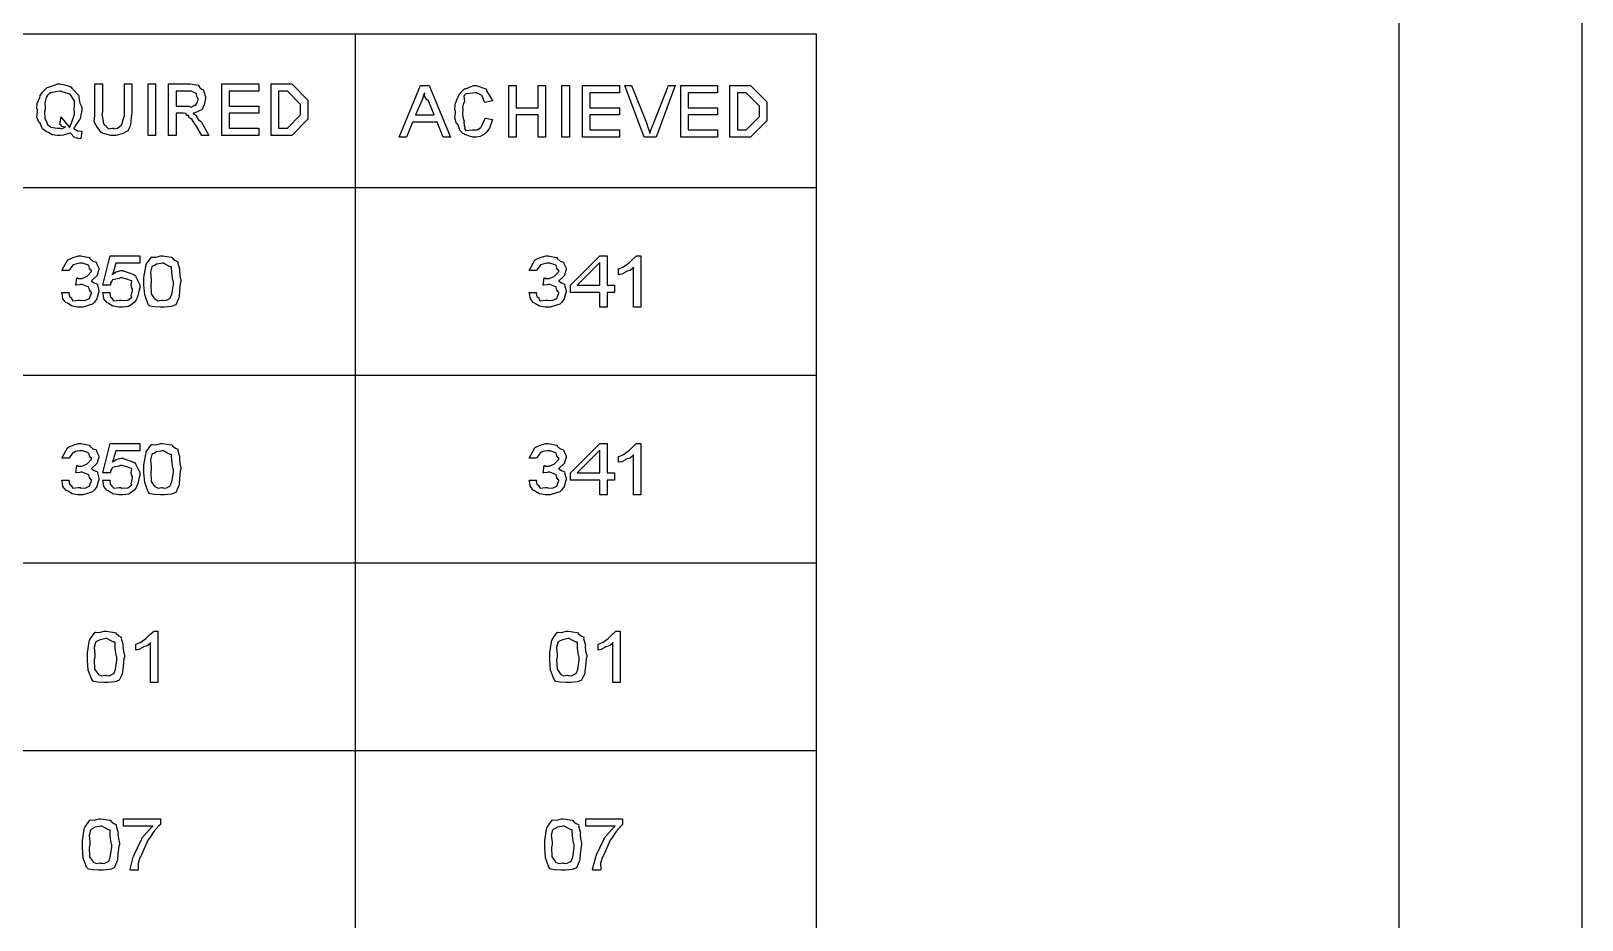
# Model space of a CAD drawing. Extents: x 0 to 23.4, y 0 to 16.5.
# Drawn here: x 21.06 to 23.177, y 12.881 to 14.094 of the extents above; entities that cross this region are included whole.
import ezdxf

# ---------------------------------------------------------------- set-up
doc = ezdxf.new("R2010")
doc.units = 0
doc.layers.get('0').update_dxf_attribs({"linetype": 'CONTINUOUS'})

msp = doc.modelspace()

# ---------------------------------------------------------------- linework, layer by layer
at = {"color": 0}
for points in [[(0.18755, 16.3479), (23.1772, 16.3479), (23.1772, 0.20622), (0.18755, 0.20622), (0.18755, 16.3479)], [(0.43766, 16.0978), (22.9271, 16.0978), (22.9271, 0.45627), (0.43766, 0.45627), (0.43766, 16.0978)], [(21.1181, 13.9621), (21.1186, 13.9607), (21.1231, 13.9578), (21.1279, 13.9574), (21.1289, 13.9571), (21.1275, 13.9471), (21.1254, 13.9468), (21.1186, 13.9492), (21.1142, 13.9542), (21.1131, 13.9551), (21.1108, 13.9543), (21.1042, 13.9519), (21.0996, 13.9514), (21.0981, 13.9514), (21.0956, 13.9514), (21.0885, 13.9525), (21.0838, 13.9551), (21.0826, 13.9558), (21.0806, 13.9562), (21.0754, 13.9607), (21.0728, 13.9671), (21.0722, 13.9683), (21.0704, 13.9694), (21.0678, 13.9765), (21.0685, 13.9842), (21.0685, 13.9867), (21.0676, 13.9876), (21.0682, 13.9953), (21.0715, 14.0035), (21.0722, 14.0049), (21.0719, 14.005), (21.0751, 14.0107), (21.0818, 14.0167), (21.0831, 14.0174), (21.0833, 14.0174), (21.0892, 14.0193), (21.0963, 14.0218), (21.0987, 14.0218), (21.0992, 14.0217), (21.1056, 14.0206), (21.1133, 14.0182), (21.1146, 14.0174), (21.1156, 14.0158), (21.1244, 14.0065), (21.1251, 14.0053), (21.1249, 14.0029), (21.1265, 13.9956), (21.1289, 13.9899), (21.1289, 13.9879), (21.1288, 13.9858), (21.1267, 13.9744), (21.1262, 13.9733), (21.1249, 13.9717), (21.1212, 13.9663), (21.1189, 13.9629), (21.1181, 13.9621)], [(21.1872, 14.0218), (21.1972, 14.0218), (21.1972, 13.9818), (21.1968, 13.9799), (21.1954, 13.9663), (21.195, 13.9651), (21.1944, 13.9633), (21.1917, 13.9579), (21.1882, 13.9558), (21.1872, 13.9551), (21.1856, 13.9542), (21.1756, 13.9514), (21.1722, 13.9514), (21.1686, 13.9514), (21.1585, 13.9542), (21.1575, 13.9547), (21.156, 13.955), (21.1497, 13.9635), (21.1493, 13.9644), (21.1485, 13.9644), (21.1458, 13.9703), (21.1468, 13.9789), (21.1468, 13.9818), (21.1468, 14.0218), (21.1571, 14.0218), (21.1571, 13.9829), (21.1565, 13.9811), (21.1582, 13.9708), (21.1583, 13.9701), (21.1581, 13.9693), (21.1593, 13.9658), (21.1626, 13.964), (21.1632, 13.9636), (21.1629, 13.9631), (21.1654, 13.9604), (21.17, 13.9614), (21.1717, 13.9614), (21.1724, 13.9607), (21.1778, 13.9613), (21.1829, 13.9653), (21.1835, 13.966), (21.1837, 13.9667), (21.1872, 13.9789), (21.1872, 13.9829), (21.1872, 14.0218)], [(21.2196, 13.9514), (21.2196, 14.0218), (21.2297, 14.0218), (21.2297, 13.9514), (21.2196, 13.9514)], [(21.2475, 13.9514), (21.2475, 14.0218), (21.2764, 14.0218), (21.2768, 14.0217), (21.2879, 14.0201), (21.2886, 14.0199), (21.2885, 14.0187), (21.2912, 14.0156), (21.2949, 14.0137), (21.2953, 14.0129), (21.2956, 14.0115), (21.2979, 14.0042), (21.2979, 14.0018), (21.2975, 13.9997), (21.2962, 13.9933), (21.2944, 13.9893), (21.2938, 13.9883), (21.2931, 13.9867), (21.2824, 13.9818), (21.281, 13.9817), (21.2813, 13.9811), (21.2854, 13.9786), (21.2857, 13.9783), (21.2857, 13.9769), (21.2883, 13.9728), (21.2919, 13.9704), (21.2925, 13.9694), (21.3026, 13.9514), (21.2929, 13.9514), (21.2849, 13.9653), (21.2838, 13.9663), (21.2794, 13.9737), (21.279, 13.9742), (21.2781, 13.9742), (21.2751, 13.976), (21.2753, 13.9787), (21.2749, 13.979), (21.2744, 13.9786), (21.2719, 13.9787), (21.2717, 13.9813), (21.2714, 13.9814), (21.2707, 13.9813), (21.2678, 13.9817), (21.2668, 13.9817), (21.2578, 13.9817), (21.2578, 13.9514), (21.2475, 13.9514)], [(21.3203, 13.9514), (21.3203, 14.0218), (21.3706, 14.0218), (21.3706, 14.0118), (21.3304, 14.0118), (21.3304, 13.9915), (21.3706, 13.9915), (21.3706, 13.9817), (21.3304, 13.9817), (21.3304, 13.9614), (21.3706, 13.9614), (21.3706, 13.9514), (21.3203, 13.9514)], [(21.3874, 13.9514), (21.3874, 14.0218), (21.4085, 14.0218), (21.4157, 14.0218), (21.4378, 13.9996), (21.4378, 13.9871), (21.4378, 13.9736), (21.4157, 13.9514), (21.4096, 13.9514), (21.3874, 13.9514)], [(21.5622, 13.9493), (21.5915, 14.0196), (21.6032, 14.0196), (21.6325, 13.9493), (21.6225, 13.9493), (21.614, 13.9694), (21.5806, 13.9694), (21.5722, 13.9493), (21.5622, 13.9493)], [(21.6796, 13.9751), (21.6896, 13.9732), (21.6887, 13.9704), (21.6857, 13.9615), (21.6821, 13.9564), (21.6811, 13.9554), (21.6793, 13.9539), (21.6731, 13.95), (21.6676, 13.9493), (21.666, 13.9493), (21.6622, 13.9493), (21.6519, 13.9529), (21.651, 13.9536), (21.6493, 13.954), (21.645, 13.9586), (21.6428, 13.9653), (21.6424, 13.9667), (21.6407, 13.9678), (21.6383, 13.975), (21.6393, 13.9824), (21.6393, 13.9849), (21.6383, 13.9861), (21.6389, 13.994), (21.6421, 14.0022), (21.6428, 14.0035), (21.6426, 14.0036), (21.6451, 14.0089), (21.6514, 14.0149), (21.6525, 14.0154), (21.6528, 14.0153), (21.6581, 14.0172), (21.6644, 14.0196), (21.6667, 14.0196), (21.6672, 14.0196), (21.6804, 14.0149), (21.6814, 14.0139), (21.6815, 14.0124), (21.685, 14.0063), (21.6892, 14.0003), (21.6896, 13.9985), (21.6796, 13.9965), (21.6786, 13.9972), (21.675, 14.0058), (21.6744, 14.0064), (21.6736, 14.0068), (21.6679, 14.0096), (21.666, 14.0096), (21.6628, 14.0092), (21.6533, 14.0082), (21.6513, 14.0064), (21.6514, 14.0061), (21.6508, 14.0054), (21.6513, 13.9978), (21.651, 13.9968), (21.65, 13.9954), (21.6487, 13.9903), (21.6494, 13.9863), (21.6494, 13.9849), (21.6489, 13.9829), (21.649, 13.9765), (21.6508, 13.9719), (21.6513, 13.971), (21.6508, 13.9696), (21.6511, 13.9649), (21.6518, 13.9626), (21.6517, 13.9621), (21.6513, 13.9615), (21.6535, 13.9583), (21.6624, 13.9593), (21.6653, 13.9593), (21.6653, 13.959), (21.669, 13.959), (21.6736, 13.9625), (21.6742, 13.9632), (21.6746, 13.9639), (21.6793, 13.9737), (21.6796, 13.9751)], [(21.7119, 13.9493), (21.7119, 14.0196), (21.7221, 14.0196), (21.7221, 13.9894), (21.7522, 13.9894), (21.7522, 14.0196), (21.7622, 14.0196), (21.7622, 13.9493), (21.7522, 13.9493), (21.7522, 13.9794), (21.7221, 13.9794), (21.7221, 13.9493), (21.7119, 13.9493)], [(21.7846, 13.9493), (21.7846, 14.0196), (21.7947, 14.0196), (21.7947, 13.9493), (21.7846, 13.9493)], [(21.8125, 13.9493), (21.8125, 14.0196), (21.8629, 14.0196), (21.8629, 14.0096), (21.8226, 14.0096), (21.8226, 13.9894), (21.8629, 13.9894), (21.8629, 13.9794), (21.8226, 13.9794), (21.8226, 13.9593), (21.8629, 13.9593), (21.8629, 13.9493), (21.8125, 13.9493)], [(21.8968, 13.9493), (21.8703, 14.0196), (21.8796, 14.0196), (21.9007, 13.9664), (21.9008, 13.965), (21.9044, 13.9553), (21.9047, 13.9543), (21.9044, 13.9549), (21.9088, 13.9654), (21.9092, 13.9664), (21.93, 14.0196), (21.9393, 14.0196), (21.9131, 13.9493), (21.8968, 13.9493)], [(21.9467, 13.9493), (21.9467, 14.0196), (21.9971, 14.0196), (21.9971, 14.0096), (21.9569, 14.0096), (21.9569, 13.9894), (21.9971, 13.9894), (21.9971, 13.9794), (21.9569, 13.9794), (21.9569, 13.9593), (21.9971, 13.9593), (21.9971, 13.9493), (21.9467, 13.9493)], [(22.0139, 13.9493), (22.0139, 14.0196), (22.0349, 14.0196), (22.0421, 14.0196), (22.0642, 13.9975), (22.0642, 13.9849), (22.0642, 13.9714), (22.0421, 13.9493), (22.036, 13.9493), (22.0139, 13.9493)], [(21.1008, 13.9768), (21.1019, 13.975), (21.1111, 13.9635), (21.1119, 13.9618), (21.1121, 13.9622), (21.1156, 13.9697), (21.1189, 13.9804), (21.1189, 13.984), (21.1185, 13.985), (21.1189, 13.9951), (21.1189, 13.9985), (21.1185, 13.9992), (21.1131, 14.0078), (21.1119, 14.0083), (21.1099, 14.0088), (21.1036, 14.0107), (21.1, 14.0118), (21.0989, 14.0118), (21.0957, 14.0114), (21.0861, 14.0096), (21.0824, 14.0065), (21.0818, 14.0054), (21.0804, 14.0035), (21.0783, 13.996), (21.0788, 13.989), (21.0788, 13.9867), (21.0782, 13.984), (21.0786, 13.975), (21.0812, 13.969), (21.0818, 13.9679), (21.0815, 13.9669), (21.0865, 13.9628), (21.0957, 13.9614), (21.0989, 13.9614), (21.0989, 13.9614), (21.1013, 13.9606), (21.1061, 13.9629), (21.1067, 13.9632), (21.106, 13.9628), (21.1022, 13.9638), (21.0997, 13.9665), (21.0992, 13.9667), (21.1008, 13.9768)], [(21.2578, 13.9915), (21.2749, 13.9915), (21.2749, 13.9913), (21.2783, 13.9903), (21.2822, 13.9925), (21.2828, 13.9926), (21.2828, 13.9926), (21.2844, 13.9925), (21.2864, 13.996), (21.2867, 13.9964), (21.2864, 13.9965), (21.2879, 14.0006), (21.2879, 14.0018), (21.2875, 14.0018), (21.2861, 14.0047), (21.2856, 14.0085), (21.2851, 14.0089), (21.2842, 14.0093), (21.2785, 14.0118), (21.2767, 14.0118), (21.2578, 14.0118), (21.2578, 13.9915)], [(21.3976, 13.9614), (21.4092, 13.9614), (21.4096, 13.9614), (21.4278, 13.9797), (21.4278, 13.9871), (21.4278, 13.9937), (21.4096, 14.0118), (21.4089, 14.0118), (21.3976, 14.0118), (21.3976, 13.9614)], [(21.5847, 13.9794), (21.6099, 13.9794), (21.6017, 13.9996), (21.6001, 14.0003), (21.5971, 14.0054), (21.5974, 14.0094), (21.5974, 14.0096), (21.5965, 14.0086), (21.5935, 14.0001), (21.5931, 13.999), (21.5847, 13.9794)], [(22.024, 13.9593), (22.0353, 13.9593), (22.036, 13.9593), (22.0542, 13.9775), (22.0542, 13.9849), (22.0542, 13.9915), (22.036, 14.0096), (22.0353, 14.0096), (22.024, 14.0096), (22.024, 13.9593)], [(21.1019, 13.7371), (21.1119, 13.7371), (21.1115, 13.736), (21.1124, 13.7317), (21.1147, 13.7298), (21.115, 13.7293), (21.1147, 13.7289), (21.1169, 13.726), (21.1243, 13.7269), (21.1267, 13.7269), (21.1276, 13.7261), (21.1344, 13.7265), (21.1399, 13.7295), (21.1401, 13.73), (21.1401, 13.73), (21.1403, 13.7319), (21.1421, 13.7363), (21.1421, 13.7378), (21.1414, 13.7379), (21.1394, 13.7409), (21.1386, 13.7445), (21.1379, 13.745), (21.1365, 13.7454), (21.1297, 13.748), (21.1275, 13.748), (21.1261, 13.7477), (21.1217, 13.7473), (21.121, 13.7471), (21.1221, 13.7571), (21.1219, 13.7568), (21.1219, 13.7556), (21.1231, 13.7571), (21.1235, 13.7571), (21.1238, 13.7563), (21.1292, 13.7562), (21.1353, 13.7591), (21.1363, 13.7595), (21.1367, 13.7599), (21.1421, 13.7656), (21.1421, 13.7675), (21.1414, 13.7675), (21.1394, 13.7703), (21.1386, 13.774), (21.1379, 13.7745), (21.1367, 13.7748), (21.13, 13.7773), (21.1278, 13.7773), (21.126, 13.777), (21.1206, 13.776), (21.1181, 13.7751), (21.1174, 13.7747), (21.1165, 13.7741), (21.1121, 13.7682), (21.1119, 13.7673), (21.1019, 13.7673), (21.1022, 13.7682), (21.1094, 13.7812), (21.1106, 13.7821), (21.111, 13.7822), (21.1171, 13.7848), (21.1247, 13.7873), (21.1274, 13.7873), (21.1275, 13.7872), (21.1392, 13.7851), (21.1401, 13.7847), (21.1401, 13.7835), (21.1439, 13.7801), (21.1485, 13.7785), (21.149, 13.7777), (21.149, 13.7766), (21.1522, 13.7705), (21.1522, 13.7684), (21.1517, 13.767), (21.1506, 13.7626), (21.15, 13.7603), (21.1497, 13.7597), (21.1487, 13.759), (21.1431, 13.754), (21.1424, 13.7536), (21.1424, 13.7528), (21.146, 13.7503), (21.1503, 13.7487), (21.1506, 13.748), (21.1503, 13.7471), (21.1522, 13.7398), (21.1522, 13.7374), (21.1515, 13.7354), (21.1493, 13.7287), (21.1461, 13.7238), (21.1449, 13.7228), (21.1436, 13.7214), (21.1306, 13.717), (21.1262, 13.717), (21.1236, 13.717), (21.1157, 13.7183), (21.1106, 13.7215), (21.1096, 13.7224), (21.1078, 13.7229), (21.1033, 13.7283), (21.1021, 13.7356), (21.1019, 13.7371)], [(21.1579, 13.7371), (21.1679, 13.7371), (21.1674, 13.7361), (21.1678, 13.7318), (21.1701, 13.7298), (21.1703, 13.7293), (21.1701, 13.7289), (21.1725, 13.726), (21.1799, 13.7269), (21.1822, 13.7269), (21.1837, 13.7261), (21.1918, 13.7268), (21.1971, 13.7306), (21.1972, 13.7313), (21.1964, 13.732), (21.1981, 13.7401), (21.1981, 13.7428), (21.1975, 13.7428), (21.1964, 13.7472), (21.1975, 13.7526), (21.1974, 13.7532), (21.1964, 13.7532), (21.1917, 13.7551), (21.1843, 13.7571), (21.1818, 13.7571), (21.1799, 13.7563), (21.1732, 13.7549), (21.1712, 13.7546), (21.1711, 13.7543), (21.1703, 13.7534), (21.1682, 13.7499), (21.1682, 13.7477), (21.1679, 13.7471), (21.1579, 13.7471), (21.1679, 13.7873), (21.2083, 13.7873), (21.2083, 13.7773), (21.1756, 13.7773), (21.1707, 13.7614), (21.1708, 13.7622), (21.176, 13.7655), (21.1826, 13.7673), (21.1849, 13.7673), (21.1854, 13.7666), (21.1922, 13.7645), (21.2001, 13.7617), (21.2014, 13.7606), (21.2024, 13.7593), (21.2083, 13.7474), (21.2083, 13.7434), (21.2075, 13.7407), (21.2056, 13.7324), (21.2032, 13.7271), (21.2022, 13.7259), (21.2007, 13.7236), (21.1932, 13.7181), (21.185, 13.717), (21.1822, 13.717), (21.1796, 13.717), (21.1715, 13.7183), (21.1664, 13.7215), (21.1653, 13.7224), (21.1636, 13.7229), (21.1592, 13.7283), (21.1581, 13.7356), (21.1579, 13.7371)], [(21.2139, 13.7521), (21.2139, 13.7577), (21.2162, 13.7726), (21.2168, 13.7742), (21.2169, 13.7758), (21.224, 13.7855), (21.225, 13.7857), (21.225, 13.7856), (21.2299, 13.7853), (21.2368, 13.7873), (21.239, 13.7873), (21.2392, 13.7872), (21.2514, 13.7855), (21.2525, 13.7851), (21.2528, 13.7839), (21.2567, 13.7808), (21.26, 13.7792), (21.2601, 13.7786), (21.2599, 13.7774), (21.2622, 13.7694), (21.2625, 13.7684), (21.2622, 13.7666), (21.2629, 13.7601), (21.2643, 13.7541), (21.2643, 13.7521), (21.2635, 13.7495), (21.2624, 13.7396), (21.2619, 13.7317), (21.2614, 13.73), (21.2606, 13.7275), (21.2572, 13.7205), (21.2539, 13.7188), (21.2529, 13.7185), (21.2511, 13.7181), (21.2421, 13.717), (21.239, 13.717), (21.2363, 13.717), (21.2276, 13.7174), (21.2225, 13.7186), (21.2215, 13.7189), (21.2196, 13.721), (21.2149, 13.7338), (21.2139, 13.7476), (21.2139, 13.7521)], [(21.74, 13.7371), (21.75, 13.7371), (21.7494, 13.736), (21.7503, 13.7317), (21.7528, 13.7298), (21.7529, 13.7293), (21.7528, 13.7289), (21.755, 13.726), (21.7622, 13.7269), (21.7647, 13.7269), (21.7657, 13.7261), (21.7724, 13.7265), (21.7778, 13.7295), (21.7782, 13.73), (21.7782, 13.73), (21.7783, 13.7319), (21.7801, 13.7363), (21.7801, 13.7378), (21.7793, 13.7379), (21.7775, 13.7409), (21.7767, 13.7445), (21.776, 13.745), (21.7746, 13.7454), (21.7678, 13.748), (21.7656, 13.748), (21.7642, 13.7477), (21.7597, 13.7473), (21.759, 13.7471), (21.7601, 13.7571), (21.76, 13.7568), (21.76, 13.7556), (21.7611, 13.7571), (21.7614, 13.7571), (21.7618, 13.7563), (21.7672, 13.7562), (21.7733, 13.7591), (21.7743, 13.7595), (21.7747, 13.7599), (21.7801, 13.7656), (21.7801, 13.7675), (21.7794, 13.7675), (21.7775, 13.7703), (21.7767, 13.774), (21.776, 13.7745), (21.7746, 13.7748), (21.7679, 13.7773), (21.7658, 13.7773), (21.7639, 13.777), (21.7585, 13.776), (21.756, 13.7751), (21.7554, 13.7747), (21.7546, 13.7741), (21.7501, 13.7682), (21.75, 13.7673), (21.74, 13.7673), (21.7403, 13.7682), (21.7475, 13.7812), (21.7486, 13.7821), (21.749, 13.7822), (21.755, 13.7848), (21.7628, 13.7873), (21.7654, 13.7873), (21.7656, 13.7872), (21.7772, 13.7851), (21.7782, 13.7847), (21.7782, 13.7835), (21.7819, 13.7801), (21.7865, 13.7785), (21.7871, 13.7777), (21.7871, 13.7766), (21.7903, 13.7705), (21.7903, 13.7684), (21.7897, 13.767), (21.7885, 13.7626), (21.7881, 13.7603), (21.7876, 13.7597), (21.7868, 13.759), (21.7811, 13.754), (21.7803, 13.7536), (21.7803, 13.7528), (21.784, 13.7503), (21.7882, 13.7487), (21.7886, 13.748), (21.7882, 13.7471), (21.7903, 13.7398), (21.7903, 13.7374), (21.7896, 13.7354), (21.7874, 13.7287), (21.7842, 13.7238), (21.7829, 13.7228), (21.7815, 13.7214), (21.7686, 13.717), (21.7643, 13.717), (21.7617, 13.717), (21.7538, 13.7183), (21.7486, 13.7215), (21.7475, 13.7224), (21.7458, 13.7229), (21.7414, 13.7283), (21.7401, 13.7356), (21.74, 13.7371)], [(21.8361, 13.717), (21.8361, 13.7371), (21.796, 13.7371), (21.796, 13.7471), (21.8361, 13.7873), (21.8463, 13.7873), (21.8463, 13.7471), (21.8563, 13.7471), (21.8563, 13.7371), (21.8463, 13.7371), (21.8463, 13.717), (21.8361, 13.717)], [(21.8921, 13.717), (21.8821, 13.717), (21.8821, 13.7719), (21.8814, 13.7705), (21.8775, 13.7672), (21.8735, 13.7663), (21.8725, 13.7658), (21.8711, 13.7648), (21.8661, 13.7623), (21.8626, 13.7617), (21.8619, 13.7614), (21.8619, 13.7697), (21.8625, 13.7694), (21.8686, 13.7721), (21.8756, 13.7772), (21.8767, 13.7779), (21.8768, 13.7783), (21.8807, 13.782), (21.8853, 13.7865), (21.8858, 13.7873), (21.8921, 13.7873), (21.8921, 13.717)], [(21.2239, 13.7521), (21.2231, 13.7482), (21.2237, 13.7354), (21.2275, 13.7298), (21.2282, 13.7293), (21.2287, 13.7283), (21.2331, 13.726), (21.2376, 13.7269), (21.239, 13.7269), (21.239, 13.7266), (21.2436, 13.7263), (21.249, 13.7289), (21.2497, 13.7293), (21.2497, 13.7293), (21.2519, 13.7348), (21.254, 13.7478), (21.254, 13.7521), (21.2531, 13.7541), (21.2518, 13.7638), (21.2515, 13.7715), (21.251, 13.7723), (21.2497, 13.772), (21.2453, 13.7744), (21.2404, 13.7773), (21.2389, 13.7773), (21.2369, 13.7769), (21.2311, 13.7756), (21.2272, 13.7737), (21.2261, 13.7729), (21.2247, 13.772), (21.2229, 13.7649), (21.2239, 13.7553), (21.2239, 13.7521)], [(21.8361, 13.7471), (21.8361, 13.7779), (21.8053, 13.7471), (21.8361, 13.7471)], [(21.1019, 13.4811), (21.1119, 13.4811), (21.1115, 13.4799), (21.1124, 13.4756), (21.1147, 13.4737), (21.115, 13.4732), (21.1147, 13.4729), (21.1169, 13.4699), (21.1243, 13.4709), (21.1267, 13.4709), (21.1276, 13.4701), (21.1344, 13.4704), (21.1399, 13.4734), (21.1401, 13.4739), (21.1401, 13.4739), (21.1403, 13.4759), (21.1421, 13.4803), (21.1421, 13.4817), (21.1414, 13.4818), (21.1394, 13.4848), (21.1386, 13.4884), (21.1379, 13.4889), (21.1365, 13.4894), (21.1297, 13.4919), (21.1275, 13.4919), (21.1261, 13.4916), (21.1217, 13.4912), (21.121, 13.491), (21.1221, 13.501), (21.1219, 13.5007), (21.1219, 13.4995), (21.1231, 13.501), (21.1235, 13.501), (21.1238, 13.5003), (21.1292, 13.5001), (21.1353, 13.503), (21.1363, 13.5034), (21.1367, 13.5038), (21.1421, 13.5096), (21.1421, 13.5114), (21.1414, 13.5114), (21.1394, 13.5143), (21.1386, 13.518), (21.1379, 13.5184), (21.1367, 13.5187), (21.13, 13.5212), (21.1278, 13.5212), (21.126, 13.5209), (21.1206, 13.52), (21.1181, 13.519), (21.1174, 13.5186), (21.1165, 13.5181), (21.1121, 13.5121), (21.1119, 13.5112), (21.1019, 13.5112), (21.1022, 13.5121), (21.1094, 13.5251), (21.1106, 13.526), (21.111, 13.5261), (21.1171, 13.5287), (21.1247, 13.5312), (21.1274, 13.5312), (21.1275, 13.5311), (21.1392, 13.529), (21.1401, 13.5286), (21.1401, 13.5274), (21.1439, 13.524), (21.1485, 13.5224), (21.149, 13.5217), (21.149, 13.5205), (21.1522, 13.5144), (21.1522, 13.5123), (21.1517, 13.511), (21.1506, 13.5066), (21.15, 13.5042), (21.1497, 13.5036), (21.1487, 13.5029), (21.1431, 13.4979), (21.1424, 13.4976), (21.1424, 13.4967), (21.146, 13.4943), (21.1503, 13.4926), (21.1506, 13.4919), (21.1503, 13.491), (21.1522, 13.4837), (21.1522, 13.4813), (21.1515, 13.4793), (21.1493, 13.4726), (21.1461, 13.4678), (21.1449, 13.4667), (21.1436, 13.4653), (21.1306, 13.4609), (21.1262, 13.4609), (21.1236, 13.4609), (21.1157, 13.4622), (21.1106, 13.4654), (21.1096, 13.4663), (21.1078, 13.4668), (21.1033, 13.4722), (21.1021, 13.4795), (21.1019, 13.4811)], [(21.1579, 13.4811), (21.1679, 13.4811), (21.1674, 13.48), (21.1678, 13.4758), (21.1701, 13.4737), (21.1703, 13.4732), (21.1701, 13.4729), (21.1725, 13.4699), (21.1799, 13.4709), (21.1822, 13.4709), (21.1837, 13.4701), (21.1918, 13.4707), (21.1971, 13.4745), (21.1972, 13.4752), (21.1964, 13.4759), (21.1981, 13.4841), (21.1981, 13.4867), (21.1975, 13.4868), (21.1964, 13.4911), (21.1975, 13.4965), (21.1974, 13.4971), (21.1964, 13.4971), (21.1917, 13.499), (21.1843, 13.501), (21.1818, 13.501), (21.1799, 13.5002), (21.1732, 13.4988), (21.1712, 13.4985), (21.1711, 13.4982), (21.1703, 13.4973), (21.1682, 13.4938), (21.1682, 13.4916), (21.1679, 13.491), (21.1579, 13.491), (21.1679, 13.5312), (21.2083, 13.5312), (21.2083, 13.5212), (21.1756, 13.5212), (21.1707, 13.5054), (21.1708, 13.5061), (21.176, 13.5094), (21.1826, 13.5112), (21.1849, 13.5112), (21.1854, 13.5105), (21.1922, 13.5085), (21.2001, 13.5056), (21.2014, 13.5045), (21.2024, 13.5033), (21.2083, 13.4914), (21.2083, 13.4874), (21.2075, 13.4847), (21.2056, 13.4763), (21.2032, 13.471), (21.2022, 13.4698), (21.2007, 13.4676), (21.1932, 13.462), (21.185, 13.4609), (21.1822, 13.4609), (21.1796, 13.4609), (21.1715, 13.4622), (21.1664, 13.4654), (21.1653, 13.4663), (21.1636, 13.4668), (21.1592, 13.4722), (21.1581, 13.4795), (21.1579, 13.4811)], [(21.2139, 13.496), (21.2139, 13.5016), (21.2162, 13.5165), (21.2168, 13.5182), (21.2169, 13.5197), (21.224, 13.5295), (21.225, 13.5297), (21.225, 13.5296), (21.2299, 13.5292), (21.2368, 13.5312), (21.239, 13.5312), (21.2392, 13.5311), (21.2514, 13.5294), (21.2525, 13.529), (21.2528, 13.5278), (21.2567, 13.5247), (21.26, 13.5232), (21.2601, 13.5225), (21.2599, 13.5213), (21.2622, 13.5133), (21.2625, 13.5123), (21.2622, 13.5105), (21.2629, 13.504), (21.2643, 13.498), (21.2643, 13.496), (21.2635, 13.4934), (21.2624, 13.4835), (21.2619, 13.4756), (21.2614, 13.4739), (21.2606, 13.4715), (21.2572, 13.4644), (21.2539, 13.4627), (21.2529, 13.4624), (21.2511, 13.462), (21.2421, 13.4609), (21.239, 13.4609), (21.2363, 13.4609), (21.2276, 13.4614), (21.2225, 13.4625), (21.2215, 13.4628), (21.2196, 13.465), (21.2149, 13.4778), (21.2139, 13.4915), (21.2139, 13.496)], [(21.74, 13.4811), (21.75, 13.4811), (21.7494, 13.4799), (21.7503, 13.4756), (21.7528, 13.4737), (21.7529, 13.4732), (21.7528, 13.4729), (21.755, 13.4699), (21.7622, 13.4709), (21.7647, 13.4709), (21.7657, 13.4701), (21.7724, 13.4704), (21.7778, 13.4734), (21.7782, 13.4739), (21.7782, 13.4739), (21.7783, 13.4759), (21.7801, 13.4803), (21.7801, 13.4817), (21.7793, 13.4818), (21.7775, 13.4848), (21.7767, 13.4884), (21.776, 13.4889), (21.7746, 13.4894), (21.7678, 13.4919), (21.7656, 13.4919), (21.7642, 13.4916), (21.7597, 13.4912), (21.759, 13.491), (21.7601, 13.501), (21.76, 13.5007), (21.76, 13.4995), (21.7611, 13.501), (21.7614, 13.501), (21.7618, 13.5003), (21.7672, 13.5001), (21.7733, 13.503), (21.7743, 13.5034), (21.7747, 13.5038), (21.7801, 13.5096), (21.7801, 13.5114), (21.7794, 13.5114), (21.7775, 13.5143), (21.7767, 13.518), (21.776, 13.5184), (21.7746, 13.5187), (21.7679, 13.5212), (21.7658, 13.5212), (21.7639, 13.5209), (21.7585, 13.52), (21.756, 13.519), (21.7554, 13.5186), (21.7546, 13.5181), (21.7501, 13.5121), (21.75, 13.5112), (21.74, 13.5112), (21.7403, 13.5121), (21.7475, 13.5251), (21.7486, 13.526), (21.749, 13.5261), (21.755, 13.5287), (21.7628, 13.5312), (21.7654, 13.5312), (21.7656, 13.5311), (21.7772, 13.529), (21.7782, 13.5286), (21.7782, 13.5274), (21.7819, 13.524), (21.7865, 13.5224), (21.7871, 13.5217), (21.7871, 13.5205), (21.7903, 13.5144), (21.7903, 13.5123), (21.7897, 13.511), (21.7885, 13.5066), (21.7881, 13.5042), (21.7876, 13.5036), (21.7868, 13.5029), (21.7811, 13.4979), (21.7803, 13.4976), (21.7803, 13.4967), (21.784, 13.4943), (21.7882, 13.4926), (21.7886, 13.4919), (21.7882, 13.491), (21.7903, 13.4837), (21.7903, 13.4813), (21.7896, 13.4793), (21.7874, 13.4726), (21.7842, 13.4678), (21.7829, 13.4667), (21.7815, 13.4653), (21.7686, 13.4609), (21.7643, 13.4609), (21.7617, 13.4609), (21.7538, 13.4622), (21.7486, 13.4654), (21.7475, 13.4663), (21.7458, 13.4668), (21.7414, 13.4722), (21.7401, 13.4795), (21.74, 13.4811)], [(21.8361, 13.4609), (21.8361, 13.4811), (21.796, 13.4811), (21.796, 13.491), (21.8361, 13.5312), (21.8463, 13.5312), (21.8463, 13.491), (21.8563, 13.491), (21.8563, 13.4811), (21.8463, 13.4811), (21.8463, 13.4609), (21.8361, 13.4609)], [(21.8921, 13.4609), (21.8821, 13.4609), (21.8821, 13.5158), (21.8814, 13.5144), (21.8775, 13.5111), (21.8735, 13.5102), (21.8725, 13.5097), (21.8711, 13.5087), (21.8661, 13.5062), (21.8626, 13.5056), (21.8619, 13.5054), (21.8619, 13.5136), (21.8625, 13.5133), (21.8686, 13.5161), (21.8756, 13.5211), (21.8767, 13.5219), (21.8768, 13.5222), (21.8807, 13.5259), (21.8853, 13.5304), (21.8858, 13.5312), (21.8921, 13.5312), (21.8921, 13.4609)], [(21.2239, 13.496), (21.2231, 13.4921), (21.2237, 13.4793), (21.2275, 13.4737), (21.2282, 13.4732), (21.2287, 13.4722), (21.2331, 13.4699), (21.2376, 13.4709), (21.239, 13.4709), (21.239, 13.4705), (21.2436, 13.4702), (21.249, 13.4729), (21.2497, 13.4732), (21.2497, 13.4732), (21.2519, 13.4787), (21.254, 13.4918), (21.254, 13.496), (21.2531, 13.498), (21.2518, 13.5078), (21.2515, 13.5154), (21.251, 13.5162), (21.2497, 13.5159), (21.2453, 13.5183), (21.2404, 13.5212), (21.2389, 13.5212), (21.2369, 13.5208), (21.2311, 13.5195), (21.2272, 13.5176), (21.2261, 13.5169), (21.2247, 13.5159), (21.2229, 13.5088), (21.2239, 13.4992), (21.2239, 13.496)], [(21.8361, 13.491), (21.8361, 13.5219), (21.8053, 13.491), (21.8361, 13.491)], [(21.1368, 13.2399), (21.1368, 13.2454), (21.1392, 13.2604), (21.1396, 13.262), (21.1399, 13.2635), (21.1469, 13.2733), (21.1479, 13.2735), (21.1479, 13.2734), (21.1528, 13.273), (21.1597, 13.275), (21.1619, 13.275), (21.1621, 13.275), (21.1743, 13.2732), (21.1754, 13.2728), (21.1757, 13.2717), (21.1796, 13.2686), (21.1829, 13.267), (21.1831, 13.2663), (21.1828, 13.2651), (21.1851, 13.2572), (21.1854, 13.2561), (21.1851, 13.2543), (21.1858, 13.2478), (21.1872, 13.2419), (21.1872, 13.2399), (21.1864, 13.2372), (21.1853, 13.2273), (21.1847, 13.2194), (21.1843, 13.2177), (21.1835, 13.2153), (21.18, 13.2082), (21.1768, 13.2065), (21.1758, 13.2062), (21.174, 13.2058), (21.165, 13.2047), (21.1619, 13.2047), (21.1592, 13.2047), (21.1506, 13.2052), (21.1454, 13.2063), (21.1444, 13.2067), (21.1425, 13.2088), (21.1378, 13.2216), (21.1368, 13.2353), (21.1368, 13.2399)], [(21.1468, 13.2399), (21.146, 13.2359), (21.1465, 13.2231), (21.1504, 13.2175), (21.1511, 13.2171), (21.1517, 13.216), (21.156, 13.2138), (21.1604, 13.2147), (21.1619, 13.2147), (21.1619, 13.2144), (21.1664, 13.214), (21.1719, 13.2167), (21.1726, 13.2171), (21.1726, 13.2171), (21.1749, 13.2225), (21.1769, 13.2356), (21.1769, 13.2399), (21.176, 13.2418), (21.1746, 13.2516), (21.1744, 13.2592), (21.1739, 13.26), (21.1726, 13.2598), (21.1682, 13.2621), (21.1633, 13.265), (21.1618, 13.265), (21.1599, 13.2647), (21.154, 13.2633), (21.15, 13.2614), (21.149, 13.2607), (21.1476, 13.2597), (21.1458, 13.2526), (21.1468, 13.2431), (21.1468, 13.2399)], [(21.2329, 13.2047), (21.2229, 13.2047), (21.2229, 13.2596), (21.2222, 13.2583), (21.2185, 13.2549), (21.2144, 13.2541), (21.2135, 13.2535), (21.2119, 13.2525), (21.2069, 13.2501), (21.2036, 13.2494), (21.2028, 13.2492), (21.2028, 13.2574), (21.2033, 13.2571), (21.2094, 13.2599), (21.2165, 13.2649), (21.2175, 13.2657), (21.2176, 13.2661), (21.2215, 13.2698), (21.2263, 13.2742), (21.2267, 13.275), (21.2329, 13.275), (21.2329, 13.2047)], [(21.7681, 13.2399), (21.7681, 13.2454), (21.7703, 13.2604), (21.7708, 13.262), (21.7711, 13.2635), (21.7782, 13.2733), (21.779, 13.2735), (21.779, 13.2734), (21.784, 13.273), (21.7908, 13.275), (21.7932, 13.275), (21.7933, 13.275), (21.8054, 13.2732), (21.8067, 13.2728), (21.8068, 13.2717), (21.8107, 13.2686), (21.8142, 13.267), (21.8143, 13.2663), (21.814, 13.2651), (21.8163, 13.2572), (21.8167, 13.2561), (21.8163, 13.2543), (21.8169, 13.2478), (21.8183, 13.2419), (21.8183, 13.2399), (21.8176, 13.2372), (21.8165, 13.2273), (21.816, 13.2194), (21.8156, 13.2177), (21.8147, 13.2153), (21.8113, 13.2082), (21.8081, 13.2065), (21.8071, 13.2062), (21.8053, 13.2058), (21.7961, 13.2047), (21.7932, 13.2047), (21.7903, 13.2047), (21.7817, 13.2052), (21.7767, 13.2063), (21.7756, 13.2067), (21.7737, 13.2088), (21.7689, 13.2216), (21.7681, 13.2353), (21.7681, 13.2399)], [(21.7781, 13.2399), (21.7771, 13.2359), (21.7778, 13.2231), (21.7815, 13.2175), (21.7824, 13.2171), (21.7828, 13.216), (21.7871, 13.2138), (21.7917, 13.2147), (21.7932, 13.2147), (21.7932, 13.2144), (21.7976, 13.214), (21.8031, 13.2167), (21.8039, 13.2171), (21.8039, 13.2171), (21.8061, 13.2225), (21.8082, 13.2356), (21.8082, 13.2399), (21.8071, 13.2418), (21.8058, 13.2516), (21.8056, 13.2592), (21.8051, 13.26), (21.8039, 13.2598), (21.7993, 13.2621), (21.7946, 13.265), (21.7929, 13.265), (21.791, 13.2647), (21.7853, 13.2633), (21.7813, 13.2614), (21.7801, 13.2607), (21.7787, 13.2597), (21.7769, 13.2526), (21.7781, 13.2431), (21.7781, 13.2399)], [(21.8642, 13.2047), (21.8542, 13.2047), (21.8542, 13.2596), (21.8535, 13.2583), (21.8496, 13.2549), (21.8456, 13.2541), (21.8446, 13.2535), (21.8432, 13.2525), (21.8382, 13.2501), (21.8347, 13.2494), (21.834, 13.2492), (21.834, 13.2574), (21.8346, 13.2571), (21.8406, 13.2599), (21.8476, 13.2649), (21.8487, 13.2657), (21.8489, 13.2661), (21.8528, 13.2698), (21.8574, 13.2742), (21.8579, 13.275), (21.8642, 13.275), (21.8642, 13.2047)], [(21.1299, 12.9838), (21.1299, 12.9893), (21.1322, 13.0043), (21.1326, 13.0059), (21.1329, 13.0074), (21.14, 13.0172), (21.141, 13.0174), (21.141, 13.0173), (21.1458, 13.0169), (21.1528, 13.0189), (21.155, 13.0189), (21.1551, 13.0189), (21.1674, 13.0171), (21.1685, 13.0168), (21.1688, 13.0156), (21.1726, 13.0125), (21.176, 13.0109), (21.1761, 13.0102), (21.1758, 13.0091), (21.1782, 13.0011), (21.1785, 13.0001), (21.1782, 12.9983), (21.1789, 12.9918), (21.1803, 12.9858), (21.1803, 12.9838), (21.1794, 12.9812), (21.1783, 12.9712), (21.1778, 12.9633), (21.1774, 12.9616), (21.1765, 12.9592), (21.1731, 12.9522), (21.1699, 12.9504), (21.1689, 12.9501), (21.1671, 12.9498), (21.1581, 12.9486), (21.155, 12.9486), (21.1522, 12.9486), (21.1436, 12.9491), (21.1385, 12.9503), (21.1375, 12.9506), (21.1356, 12.9527), (21.1308, 12.9655), (21.1299, 12.9792), (21.1299, 12.9838)], [(21.1399, 12.9838), (21.139, 12.9798), (21.1396, 12.9671), (21.1435, 12.9614), (21.1442, 12.961), (21.1447, 12.9599), (21.149, 12.9577), (21.1535, 12.9586), (21.155, 12.9586), (21.155, 12.9583), (21.1594, 12.958), (21.165, 12.9606), (21.1657, 12.961), (21.1657, 12.961), (21.1679, 12.9665), (21.17, 12.9795), (21.17, 12.9838), (21.169, 12.9857), (21.1676, 12.9955), (21.1675, 13.0032), (21.1669, 13.004), (21.1657, 13.0037), (21.1612, 13.006), (21.1564, 13.009), (21.1549, 13.009), (21.1529, 13.0086), (21.1471, 13.0073), (21.1431, 13.0054), (21.1421, 13.0046), (21.1407, 13.0036), (21.1389, 12.9965), (21.1399, 12.987), (21.1399, 12.9838)], [(21.1858, 13.009), (21.1858, 13.0189), (21.2363, 13.0189), (21.2363, 13.0109), (21.2342, 13.0091), (21.2275, 13.0016), (21.2222, 12.9938), (21.221, 12.9918), (21.2192, 12.9898), (21.2104, 12.9698), (21.2097, 12.9677), (21.2083, 12.9659), (21.206, 12.958), (21.2061, 12.9504), (21.2061, 12.9486), (21.1958, 12.9486), (21.195, 12.95), (21.1993, 12.9665), (21.2, 12.9684), (21.2006, 12.9698), (21.2096, 12.989), (21.2108, 12.9907), (21.2111, 12.9925), (21.2247, 13.0078), (21.226, 13.009), (21.1858, 13.009)], [(21.7611, 12.9838), (21.7611, 12.9893), (21.7633, 13.0043), (21.7639, 13.0059), (21.7642, 13.0074), (21.7713, 13.0172), (21.7721, 13.0174), (21.7721, 13.0173), (21.7771, 13.0169), (21.7839, 13.0189), (21.7862, 13.0189), (21.7864, 13.0189), (21.7985, 13.0171), (21.7997, 13.0168), (21.7999, 13.0156), (21.8038, 13.0125), (21.8072, 13.0109), (21.8074, 13.0102), (21.8071, 13.0091), (21.8093, 13.0011), (21.8097, 13.0001), (21.8093, 12.9983), (21.81, 12.9918), (21.8114, 12.9858), (21.8114, 12.9838), (21.8107, 12.9812), (21.8096, 12.9712), (21.809, 12.9633), (21.8086, 12.9616), (21.8078, 12.9592), (21.8043, 12.9522), (21.8011, 12.9504), (21.8001, 12.9501), (21.7983, 12.9498), (21.7892, 12.9486), (21.7862, 12.9486), (21.7833, 12.9486), (21.7747, 12.9491), (21.7697, 12.9503), (21.7686, 12.9506), (21.7668, 12.9527), (21.7619, 12.9655), (21.7611, 12.9792), (21.7611, 12.9838)], [(21.7711, 12.9838), (21.7701, 12.9798), (21.7708, 12.9671), (21.7746, 12.9614), (21.7754, 12.961), (21.7758, 12.9599), (21.7801, 12.9577), (21.7847, 12.9586), (21.7862, 12.9586), (21.7862, 12.9583), (21.7907, 12.958), (21.7961, 12.9606), (21.7969, 12.961), (21.7969, 12.961), (21.7992, 12.9665), (21.8012, 12.9795), (21.8012, 12.9838), (21.8001, 12.9857), (21.7989, 12.9955), (21.7986, 13.0032), (21.7982, 13.004), (21.7969, 13.0037), (21.7924, 13.006), (21.7876, 13.009), (21.786, 13.009), (21.784, 13.0086), (21.7783, 13.0073), (21.7743, 13.0054), (21.7732, 13.0046), (21.7718, 13.0036), (21.77, 12.9965), (21.7711, 12.987), (21.7711, 12.9838)], [(21.8171, 13.009), (21.8171, 13.0189), (21.8674, 13.0189), (21.8674, 13.0109), (21.8654, 13.0091), (21.8586, 13.0016), (21.8535, 12.9938), (21.8522, 12.9918), (21.8504, 12.9898), (21.8415, 12.9698), (21.841, 12.9677), (21.8396, 12.9659), (21.8372, 12.958), (21.8374, 12.9504), (21.8372, 12.9486), (21.8271, 12.9486), (21.8263, 12.95), (21.8306, 12.9665), (21.8311, 12.9684), (21.8318, 12.9698), (21.8408, 12.989), (21.8421, 12.9907), (21.8422, 12.9925), (21.8558, 13.0078), (21.8572, 13.009), (21.8171, 13.009)]]:
    msp.add_lwpolyline(points, close=True, dxfattribs=at)
for points in [[(19.2335, 14.09), (22.1315, 14.09)], [(21.5022, 14.09), (21.5022, 8.75831)], [(22.1315, 14.09), (22.1315, 8.75831)], [(19.2335, 13.8806), (22.1315, 13.8806)], [(19.2335, 13.6245), (22.1315, 13.6245)], [(19.2335, 13.3683), (22.1315, 13.3683)], [(19.2335, 13.1122), (22.1315, 13.1122)]]:
    msp.add_lwpolyline(points, dxfattribs=at)

doc.saveas('drawing.dxf')
